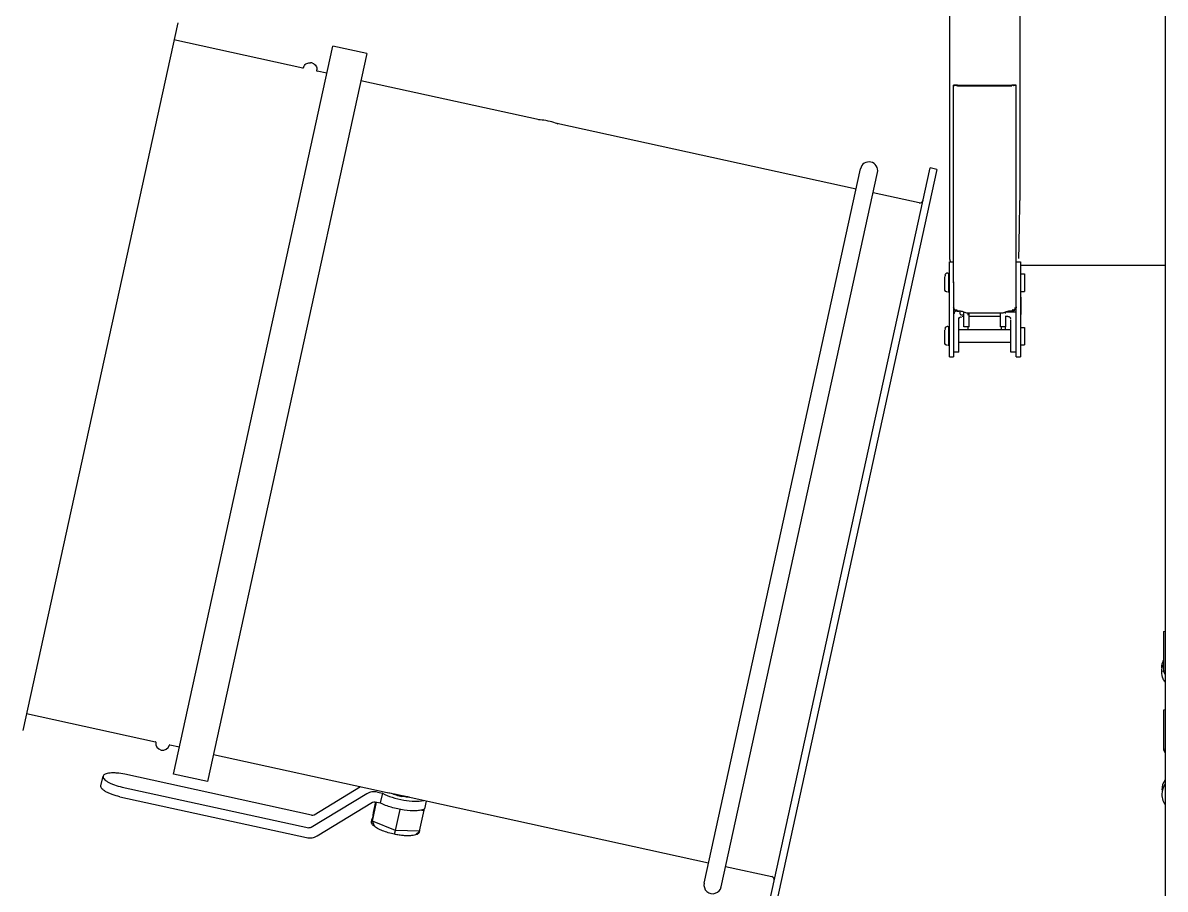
# Model space of a CAD drawing. Header units: millimetres. Extents: x 13935 to 21534, y -198 to 9202.
# Drawn here: x 15102.7 to 15430.8, y 7874.3 to 8123 of the extents above; entities that cross this region are included whole.
import ezdxf

# ---------------------------------------------------------------- set-up
doc = ezdxf.new("R2010")
doc.units = ezdxf.units.MM
doc.header["$LTSCALE"] = 326.7
doc.layers.get('0').update_dxf_attribs({"linetype": 'CONTINUOUS'})

msp = doc.modelspace()

# ---------------------------------------------------------------- linework, layer by layer
at = {"color": 0, "linetype": 'Continuous', "lineweight": 30}
for p, q in [((15430.73451, 8408.83992), (15430.73451, 7847.85643)), ((15368.92314, 8055.14004), (15368.92314, 8207.01348)), ((15389.04848, 8207.01349), (15389.04844, 8071.98441)), ((15147.18735, 8123.0292), (15102.72093, 7919.83782)), ((15145.95089, 7907.30638), (15191.70001, 8116.35905)), ((15183.14459, 8110.04198), (15146.11845, 8118.14478)), ((15201.46882, 8114.22124), (15191.70001, 8116.35905)), ((15201.46882, 8114.22124), (15155.71971, 7905.16857)), ((15189.98976, 8108.54398), (15187.24283, 8109.14512)), ((15251.08286, 8095.17436), (15199.75857, 8106.40617)), ((15369.94722, 8105.22656), (15371.14722, 8105.22656)), ((15369.94722, 8048.40802), (15369.94722, 8105.14231)), ((15371.14722, 8105.14231), (15386.74722, 8105.14231)), ((15371.14722, 8104.95004), (15386.74722, 8104.95004)), ((15386.74722, 8105.22656), (15387.94722, 8105.22656)), ((15387.94722, 8048.40821), (15387.94722, 8105.14231)), ((15341.98321, 8075.28171), (15256.04978, 8094.0874)), ((15298.37191, 7875.99787), (15343.2659, 8081.14302)), ((15303.25632, 7874.92897), (15348.15031, 8080.07411)), ((15316.45909, 7867.43318), (15363.2771, 8081.37024)), ((15365.23087, 8080.94268), (15318.41285, 7867.00562)), ((15365.23087, 8080.94268), (15363.2771, 8081.37024)), ((15360.08952, 8071.31933), (15346.86762, 8074.21281)), ((15368.78581, 8054.42615), (15369.98581, 8054.42615)), ((15368.78581, 8027.08877), (15368.78581, 8054.42614)), ((15369.06677, 8054.48804), (15368.92318, 8055.13986)), ((15368.92318, 8055.04484), (15369.04668, 8054.48354)), ((15387.98581, 8054.42615), (15389.18581, 8054.42615)), ((15389.18581, 8054.42614), (15389.18581, 8027.08877)), ((15430.73451, 8053.34821), (15389.18581, 8053.34821)), ((15367.38581, 8050.17618), (15367.38581, 8046.67616)), ((15368.38581, 8051.17574), (15368.53581, 8051.17574)), ((15368.58581, 8051.12434), (15368.58581, 8045.7279)), ((15387.98581, 8027.08876), (15387.98581, 8050.22954)), ((15389.23581, 8050.92615), (15390.33581, 8050.92615)), ((15390.33581, 8050.92615), (15390.38581, 8050.15033)), ((15390.38581, 8050.15033), (15390.38581, 8045.99232)), ((15369.98581, 8048.68081), (15369.98581, 8027.08876)), ((15368.53581, 8045.67657), (15368.38581, 8045.67657)), ((15389.23581, 8045.92615), (15390.33581, 8045.92615)), ((15389.34722, 8044.28229), (15389.34722, 8039.28323)), ((15390.38581, 8045.99232), (15390.33581, 8045.92615)), ((15370.05656, 8040.99272), (15369.98581, 8041.19175)), ((15370.16409, 8040.80475), (15370.05656, 8040.99272)), ((15370.98581, 8040.27056), (15371.48581, 8040.27056)), ((15371.13909, 8040.34641), (15371.13089, 8040.309)), ((15371.14727, 8040.40368), (15371.13909, 8040.34641)), ((15371.74722, 8040.24814), (15371.74722, 8040.03285)), ((15372.28941, 8040.16647), (15371.99012, 8040.21859)), ((15385.74671, 8040.19316), (15385.46372, 8040.13584)), ((15386.06936, 8040.24081), (15385.74671, 8040.19316)), ((15386.75529, 8040.34647), (15386.74716, 8040.40367)), ((15386.76352, 8040.30906), (15386.75529, 8040.34647)), ((15386.94374, 8040.30719), (15386.77468, 8040.29085)), ((15387.94721, 8041.49299), (15387.92669, 8041.27262)), ((15371.48581, 8028.41876), (15371.48581, 8037.75355)), ((15372.48581, 8038.75978), (15372.74722, 8038.75978)), ((15372.74722, 8039.03327), (15372.89722, 8039.03327)), ((15372.94722, 8039.28453), (15372.94722, 8039.99395)), ((15372.98581, 8035.78286), (15372.98581, 8039.63428)), ((15373.93706, 8039.76344), (15374.14722, 8039.76343)), ((15374.14722, 8039.08982), (15374.14722, 8039.76343)), ((15374.14722, 8039.76343), (15383.95731, 8039.76343)), ((15374.48581, 8035.78286), (15374.48581, 8039.76343)), ((15374.48581, 8038.75978), (15383.48581, 8038.75978)), ((15383.48581, 8035.78286), (15383.48581, 8039.76343)), ((15383.74722, 8039.53287), (15383.74722, 8039.76343)), ((15385.02531, 8040.0081), (15384.94722, 8039.97814)), ((15384.94722, 8039.53287), (15384.94722, 8039.99394)), ((15384.98581, 8040.03312), (15387.98581, 8040.03312)), ((15384.98581, 8035.78286), (15384.98581, 8038.93712)), ((15384.98581, 8038.75978), (15385.48581, 8038.75978)), ((15386.48581, 8028.41876), (15386.48581, 8037.75355)), ((15367.38581, 8034.83879), (15367.38581, 8031.33877)), ((15368.38581, 8035.83834), (15368.53581, 8035.83834)), ((15368.58581, 8035.78694), (15368.58581, 8030.3905)), ((15372.98581, 8034.83849), (15371.48581, 8034.83849)), ((15372.94722, 8034.92343), (15372.94722, 8035.02258)), ((15374.14722, 8034.92342), (15372.94722, 8034.92342)), ((15374.48581, 8035.78286), (15372.98581, 8035.78286)), ((15374.14722, 8034.92343), (15374.14722, 8035.78286)), ((15383.74722, 8034.83849), (15374.14722, 8034.83849)), ((15384.98581, 8035.78286), (15383.48581, 8035.78286)), ((15383.74722, 8034.92343), (15383.74722, 8035.78286)), ((15384.94722, 8034.92342), (15383.74722, 8034.92342)), ((15384.94722, 8034.92343), (15384.94722, 8035.78286)), ((15386.48581, 8034.83849), (15384.98581, 8034.83849)), ((15389.23581, 8035.58876), (15390.33581, 8035.58876)), ((15390.33581, 8035.58876), (15390.38581, 8034.81294)), ((15390.38581, 8034.81294), (15390.38581, 8030.65492)), ((15368.53581, 8030.33917), (15368.38581, 8030.33917)), ((15371.48581, 8031.33902), (15386.48581, 8031.33902)), ((15389.23581, 8030.58876), (15390.33581, 8030.58876)), ((15390.38581, 8030.65492), (15390.33581, 8030.58876)), ((15368.78581, 8027.08876), (15369.98581, 8027.08876)), ((15371.48581, 8028.41876), (15369.98581, 8028.41876)), ((15387.98581, 8028.41876), (15386.48581, 8028.41876)), ((15387.98581, 8027.08876), (15389.18581, 8027.08876)), ((15430.27971, 7948.28761), (15430.73426, 7948.38403)), ((15430.27971, 7948.28761), (15430.27971, 7936.9739)), ((15429.78581, 7936.9739), (15429.78581, 7936.67316)), ((15430.27971, 7936.9739), (15430.73451, 7937.07038)), ((15430.73532, 7935.90002), (15430.27971, 7936.9739)), ((15430.73451, 7925.75667), (15430.27971, 7925.66019)), ((15430.27971, 7925.66019), (15430.27971, 7914.34648)), ((15103.78983, 7924.72223), (15140.81597, 7916.61943)), ((15144.91422, 7915.72257), (15147.66114, 7915.12143)), ((15157.42996, 7912.98362), (15207.3401, 7902.06128)), ((15430.73451, 7914.44296), (15430.27971, 7914.34648)), ((15430.27971, 7914.34648), (15430.73451, 7913.27451)), ((15125.14516, 7903.92116), (15125.7544, 7906.70515)), ((15185.61376, 7895.52416), (15132.01638, 7907.25342)), ((15155.71971, 7905.16857), (15145.95089, 7907.30638)), ((15131.21501, 7903.59151), (15184.81239, 7891.86226)), ((15186.364, 7895.6448), (15199.71985, 7903.72889)), ((15130.60576, 7900.80753), (15184.20314, 7889.07827)), ((15201.53408, 7901.65017), (15185.56263, 7891.98289)), ((15187.2041, 7889.56082), (15203.17555, 7899.2281)), ((15203.08436, 7893.78521), (15204.28469, 7899.27019)), ((15203.38223, 7896.27704), (15204.04856, 7899.32187)), ((15203.92579, 7899.34874), (15205.34534, 7899.03808)), ((15204.53504, 7902.13272), (15205.95459, 7901.82207)), ((15205.95459, 7901.82207), (15205.34534, 7899.03808)), ((15210.29729, 7901.35778), (15210.25559, 7901.36826)), ((15210.26912, 7901.42029), (15299.6546, 7881.85916)), ((15211.62453, 7900.90735), (15211.59922, 7900.91218)), ((15218.17091, 7897.34972), (15218.65987, 7899.58406)), ((15203.08436, 7893.78521), (15203.38223, 7896.27704)), ((15209.71435, 7891.12274), (15211.03439, 7897.15471)), ((15210.99207, 7897.17171), (15211.03439, 7897.15471)), ((15211.03439, 7897.15471), (15211.08808, 7897.15339)), ((15216.64221, 7890.9521), (15217.96225, 7896.98407)), ((15217.28415, 7897.00077), (15217.96225, 7896.98407)), ((15217.96225, 7896.98407), (15217.99462, 7897.25489)), ((15203.70789, 7892.37036), (15203.08436, 7893.78521)), ((15209.71435, 7891.12274), (15203.08436, 7893.78521)), ((15209.44963, 7890.06459), (15209.71435, 7891.12274)), ((15216.64221, 7890.9521), (15209.71435, 7891.12274)), ((15215.44933, 7889.91681), (15216.64221, 7890.9521)), ((15304.53901, 7880.79026), (15317.7609, 7877.89678))]:
    msp.add_line(p, q, dxfattribs=at)
for points in [[(15371.11983, 8040.29094), (15370.93449, 8040.31013), (15370.7049, 8040.37617), (15370.49436, 8040.48524), (15370.31092, 8040.6319), (15370.16409, 8040.80475)], [(15371.99012, 8040.21859), (15371.65696, 8040.25912), (15371.297, 8040.28473), (15371.12283, 8040.29077)], [(15372.94722, 8039.97813), (15372.7718, 8040.04173), (15372.55112, 8040.1062), (15372.28941, 8040.16647)], [(15385.46372, 8040.13584), (15385.22202, 8040.07256), (15385.02531, 8040.0081)], [(15386.77183, 8040.29077), (15386.42409, 8040.27464), (15386.06936, 8040.24081)], [(15387.78452, 8040.88953), (15387.67634, 8040.73311), (15387.54843, 8040.5989), (15387.40656, 8040.48932), (15387.25784, 8040.40572), (15387.10262, 8040.34518), (15386.94374, 8040.30719)], [(15387.92669, 8041.27262), (15387.87035, 8041.07062), (15387.78452, 8040.88953)], [(15203.29008, 7895.50621), (15203.2834, 7895.4526), (15203.27483, 7895.38933), (15203.2657, 7895.32679), (15203.25603, 7895.26452), (15203.24567, 7895.20128), (15203.23466, 7895.13707), (15203.22305, 7895.07186), (15203.21247, 7895.01444)]]:
    msp.add_lwpolyline(points, dxfattribs=at)
for centre, radius, start, end in [((15183.16596, 8110.13967), 0.1, 257.6559849, 344.9265878), ((15185.18398, 8109.59528), 1.99016, 157.3117054, 164.9019635), ((15185.21541, 8109.58259), 2.02405, 150.1165126, 157.3232938), ((15185.19665, 8109.60298), 1.99016, 77.6806044, 85.2708688), ((15185.19498, 8109.60335), 1.99016, 70.041101, 77.6313654), ((15187.26421, 8109.24281), 0.1, 170.385382, 257.6559849), ((15185.20327, 8109.59106), 1.99016, 350.4100064, 358.0002644), ((15345.7081, 8080.60856), 2.5, 347.6559849, 167.6559849), ((15360.29586, 8072.26221), 0.9652, 257.6559849, 347.6559846), ((15435.20974, 7937.78055), 5.43536, 156.8516661, 165.8413941), ((15140.79459, 7916.52174), 0.1, 350.3853876, 77.6559849), ((15142.8651, 7916.171), 2, 170.3853876, 344.9265823), ((15144.89284, 7915.62488), 0.1, 77.6559849, 164.9265823), ((15213.89143, 7914.19492), 13.46386, 249.3974662, 252.9086159), ((15217.91872, 7931.77215), 31.35475, 255.1053928, 255.8535678), ((15214.4476, 7915.9837), 15.3371, 252.8866283, 256.0847466), ((15218.05608, 7932.3221), 31.92159, 255.9329184, 258.3829317), ((15214.59041, 7916.53107), 15.90275, 256.059565, 259.1597165), ((15435.48646, 7901.73281), 5.73205, 200.2402337, 208.8100743), ((15209.65949, 7892.23118), 7.02297, 156.6494957, 167.6466522), ((15209.7794, 7892.20642), 6.9982, 347.6534633, 349.6403807), ((15209.76096, 7892.20979), 7.01695, 349.6404135, 352.4710155), ((15317.55456, 7876.95389), 0.9652, 347.6559849, 77.6559849), ((15300.81412, 7875.46342), 2.5, 167.6559849, 347.6559849)]:
    msp.add_arc(centre, radius, start, end, dxfattribs=at)
for points, knots in [([(15183.46048, 8110.59105), (15183.64597, 8110.91381), (15184.21363, 8111.46481), (15184.98957, 8111.61717), (15185.36073, 8111.58636)], [0, 0, 0, 0, 0.499883092, 1, 1, 1, 1]), ([(15185.87431, 8111.47397), (15186.26246, 8111.33314), (15186.9681, 8110.79132), (15187.20674, 8109.93427), (15187.19222, 8109.52161)], [0, 0, 0, 0, 0.500000001, 1, 1, 1, 1]), ([(15370.19523, 8105.08195), (15370.20658, 8105.08321), (15370.23141, 8105.08556), (15370.2563, 8105.08737), (15370.26979, 8105.08825)], [0, 0, 0, 0, 0.457767931, 1, 1, 1, 1]), ([(15387.94722, 8105.14231), (15387.94764, 8105.05375), (15387.47412, 8104.98041), (15387.21964, 8104.97366), (15386.97679, 8105.00595)], [0, 0, 0, 0, 0.265505599, 1, 1, 1, 1]), ([(15253.61216, 8094.8435), (15253.36687, 8094.89718), (15252.43092, 8095.07847), (15251.47668, 8095.17879), (15250.77422, 8095.1806)], [0, 0, 0, 0, 0.263317193, 1, 1, 1, 1]), ([(15256.32348, 8093.9681), (15256.1229, 8094.05946), (15255.24418, 8094.42356), (15254.32557, 8094.68738), (15253.61216, 8094.8435)], [0, 0, 0, 0, 0.231836661, 1, 1, 1, 1]), ([(15388.88661, 8062.61862), (15388.89906, 8063.30697), (15388.95471, 8066.42887), (15389.00778, 8069.55081), (15389.04844, 8071.98441)], [0, 0, 0, 0, 0.220491811, 1, 1, 1, 1]), ([(15388.76562, 8056.36331), (15388.76993, 8056.56341), (15388.78907, 8057.46895), (15388.80703, 8058.37452), (15388.82067, 8059.08)], [0, 0, 0, 0, 0.220967492, 1, 1, 1, 1]), ([(15367.57336, 8050.84947), (15367.5397, 8050.79834), (15367.49576, 8050.65927), (15367.54881, 8050.52455), (15367.58695, 8050.4605)], [0, 0, 0, 0, 0.45091228, 1, 1, 1, 1]), ([(15367.58695, 8050.4605), (15367.59513, 8050.44675), (15367.61317, 8050.41884), (15367.63295, 8050.39216), (15367.64357, 8050.37864)], [0, 0, 0, 0, 0.482129299, 1, 1, 1, 1]), ([(15367.38581, 8046.67616), (15367.38581, 8046.43815), (15367.40723, 8045.90939), (15368.02583, 8045.81021), (15368.18331, 8045.93393)], [0, 0, 0, 0, 0.543054737, 1, 1, 1, 1]), ([(15370.00538, 8041.10538), (15370.01454, 8041.07336), (15370.03487, 8041.01007), (15370.05956, 8040.94834), (15370.07304, 8040.91811)], [0, 0, 0, 0, 0.501542139, 1, 1, 1, 1]), ([(15370.00608, 8041.13097), (15370.01534, 8041.10038), (15370.03592, 8041.03992), (15370.06082, 8040.9811), (15370.0744, 8040.95231)], [0, 0, 0, 0, 0.500989755, 1, 1, 1, 1]), ([(15370.0744, 8040.95231), (15370.12217, 8040.85104), (15370.23791, 8040.66458), (15370.44556, 8040.55968), (15370.54723, 8040.55233)], [0, 0, 0, 0, 0.523449255, 1, 1, 1, 1]), ([(15370.53591, 8040.43287), (15370.42249, 8040.47986), (15370.21422, 8040.58686), (15370.10109, 8040.81719), (15370.10548, 8040.92196)], [0, 0, 0, 0, 0.539343836, 1, 1, 1, 1]), ([(15370.10534, 8040.89949), (15370.10493, 8040.92197), (15370.10851, 8040.96894), (15370.12019, 8041.01452), (15370.12795, 8041.03759)], [0, 0, 0, 0, 0.480216535, 1, 1, 1, 1]), ([(15370.53515, 8040.43643), (15370.42537, 8040.481), (15370.22542, 8040.58366), (15370.1072, 8040.79834), (15370.10534, 8040.89949)], [0, 0, 0, 0, 0.53940404, 1, 1, 1, 1]), ([(15370.10548, 8040.92196), (15370.10685, 8040.95471), (15370.11915, 8041.02464), (15370.14658, 8041.08986), (15370.16391, 8041.12306)], [0, 0, 0, 0, 0.46675676, 1, 1, 1, 1]), ([(15370.10664, 8040.92632), (15370.10664, 8040.96032), (15370.11783, 8041.0338), (15370.14714, 8041.10171), (15370.16593, 8041.1362)], [0, 0, 0, 0, 0.464003842, 1, 1, 1, 1]), ([(15370.52677, 8040.47561), (15370.41854, 8040.51844), (15370.22178, 8040.61663), (15370.10664, 8040.82807), (15370.10664, 8040.92632)], [0, 0, 0, 0, 0.542250943, 1, 1, 1, 1]), ([(15370.10778, 8040.95858), (15370.10777, 8040.9917), (15370.11915, 8041.06354), (15370.14866, 8041.12959), (15370.16751, 8041.16319)], [0, 0, 0, 0, 0.46225778, 1, 1, 1, 1]), ([(15370.5324, 8040.5197), (15370.42369, 8040.56196), (15370.22747, 8040.65475), (15370.10778, 8040.86252), (15370.10778, 8040.95858)], [0, 0, 0, 0, 0.548357901, 1, 1, 1, 1]), ([(15370.12795, 8041.03759), (15370.13263, 8041.05149), (15370.14358, 8041.07977), (15370.15676, 8041.10706), (15370.16404, 8041.12086)], [0, 0, 0, 0, 0.484736996, 1, 1, 1, 1]), ([(15370.64399, 8040.22229), (15370.58678, 8040.20683), (15370.47673, 8040.16975), (15370.37304, 8040.1165), (15370.32591, 8040.08526)], [0, 0, 0, 0, 0.511713865, 1, 1, 1, 1]), ([(15371.14316, 8040.37261), (15371.0429, 8040.36611), (15370.83217, 8040.3819), (15370.6281, 8040.43551), (15370.52677, 8040.47561)], [0, 0, 0, 0, 0.479700805, 1, 1, 1, 1]), ([(15371.14722, 8040.40366), (15371.0463, 8040.40366), (15370.83699, 8040.42605), (15370.63346, 8040.48042), (15370.5324, 8040.5197)], [0, 0, 0, 0, 0.482071428, 1, 1, 1, 1]), ([(15371.13499, 8040.32513), (15371.03724, 8040.3217), (15370.83219, 8040.34133), (15370.63388, 8040.39635), (15370.53515, 8040.43643)], [0, 0, 0, 0, 0.478577692, 1, 1, 1, 1]), ([(15371.13088, 8040.309), (15371.03309, 8040.31032), (15370.83004, 8040.33531), (15370.63346, 8040.39245), (15370.53591, 8040.43287)], [0, 0, 0, 0, 0.480856401, 1, 1, 1, 1]), ([(15370.54723, 8040.55233), (15370.58638, 8040.5495), (15370.67102, 8040.55515), (15370.75142, 8040.58128), (15370.79228, 8040.59893)], [0, 0, 0, 0, 0.468640501, 1, 1, 1, 1]), ([(15370.98581, 8040.27056), (15370.93063, 8040.27056), (15370.81529, 8040.26116), (15370.70203, 8040.23798), (15370.64399, 8040.22229)], [0, 0, 0, 0, 0.478530135, 1, 1, 1, 1]), ([(15370.7873, 8040.55922), (15370.80298, 8040.56685), (15370.83479, 8040.58381), (15370.8654, 8040.60285), (15370.88088, 8040.61312)], [0, 0, 0, 0, 0.484117009, 1, 1, 1, 1]), ([(15370.79228, 8040.59893), (15370.80792, 8040.6057), (15370.83966, 8040.6208), (15370.87034, 8040.63794), (15370.88585, 8040.64721)], [0, 0, 0, 0, 0.485381709, 1, 1, 1, 1]), ([(15386.75125, 8040.37264), (15386.85151, 8040.37988), (15387.05946, 8040.41237), (15387.26171, 8040.4722), (15387.36274, 8040.51379)], [0, 0, 0, 0, 0.479177145, 1, 1, 1, 1]), ([(15386.7594, 8040.3252), (15387.02866, 8040.34013), (15387.5587, 8040.36299), (15387.82057, 8040.99177), (15387.70752, 8041.17447)], [0, 0, 0, 0, 0.556568816, 1, 1, 1, 1]), ([(15386.97157, 8040.33201), (15386.93672, 8040.32496), (15386.86763, 8040.31405), (15386.7978, 8040.30953), (15386.76352, 8040.30907)], [0, 0, 0, 0, 0.509096287, 1, 1, 1, 1]), ([(15387.29856, 8040.44543), (15387.24626, 8040.41909), (15387.13936, 8040.37403), (15387.0275, 8040.34332), (15386.97157, 8040.33201)], [0, 0, 0, 0, 0.506491416, 1, 1, 1, 1]), ([(15387.08859, 8040.62696), (15387.07213, 8040.63602), (15387.03871, 8040.65598), (15387.0066, 8040.67799), (15386.99034, 8040.6898)], [0, 0, 0, 0, 0.483268827, 1, 1, 1, 1]), ([(15387.10624, 8040.59966), (15387.09031, 8040.61068), (15387.05801, 8040.6348), (15387.02731, 8040.66092), (15387.01177, 8040.6749)], [0, 0, 0, 0, 0.480970455, 1, 1, 1, 1]), ([(15387.11139, 8040.56106), (15387.09547, 8040.57153), (15387.06319, 8040.59454), (15387.03248, 8040.6196), (15387.01693, 8040.63303)], [0, 0, 0, 0, 0.481145322, 1, 1, 1, 1]), ([(15387.34727, 8040.55242), (15387.30566, 8040.55243), (15387.21497, 8040.56669), (15387.13138, 8040.6034), (15387.08859, 8040.62696)], [0, 0, 0, 0, 0.460070939, 1, 1, 1, 1]), ([(15387.35187, 8040.50382), (15387.31171, 8040.50643), (15387.22401, 8040.52791), (15387.1461, 8040.57212), (15387.10624, 8040.59966)], [0, 0, 0, 0, 0.453737946, 1, 1, 1, 1]), ([(15387.30423, 8040.47874), (15387.27223, 8040.48455), (15387.20461, 8040.50593), (15387.14291, 8040.54034), (15387.11139, 8040.56106)], [0, 0, 0, 0, 0.463082113, 1, 1, 1, 1]), ([(15387.42013, 8040.51533), (15387.40053, 8040.50254), (15387.36062, 8040.4781), (15387.31942, 8040.45593), (15387.29856, 8040.44543)], [0, 0, 0, 0, 0.500591237, 1, 1, 1, 1]), ([(15387.4252, 8040.47761), (15387.40577, 8040.47426), (15387.36517, 8040.471), (15387.32466, 8040.47502), (15387.30423, 8040.47874)], [0, 0, 0, 0, 0.48703221, 1, 1, 1, 1]), ([(15387.82197, 8040.94508), (15387.77528, 8040.84227), (15387.66364, 8040.6518), (15387.44858, 8040.55238), (15387.34727, 8040.55242)], [0, 0, 0, 0, 0.527076213, 1, 1, 1, 1]), ([(15387.82181, 8040.90971), (15387.77576, 8040.80146), (15387.67271, 8040.60349), (15387.45116, 8040.49739), (15387.35187, 8040.50382)], [0, 0, 0, 0, 0.541768136, 1, 1, 1, 1]), ([(15387.36274, 8040.51379), (15387.4706, 8040.55819), (15387.66488, 8040.65313), (15387.78552, 8040.85938), (15387.78644, 8040.95538)], [0, 0, 0, 0, 0.54850994, 1, 1, 1, 1]), ([(15387.5718, 8040.63324), (15387.54829, 8040.61148), (15387.49928, 8040.57003), (15387.44697, 8040.53286), (15387.42013, 8040.51533)], [0, 0, 0, 0, 0.499821095, 1, 1, 1, 1]), ([(15387.61946, 8040.5783), (15387.59175, 8040.55302), (15387.53171, 8040.50881), (15387.46086, 8040.48375), (15387.4252, 8040.47761)], [0, 0, 0, 0, 0.50902324, 1, 1, 1, 1]), ([(15387.72152, 8040.80484), (15387.6996, 8040.77381), (15387.65269, 8040.71381), (15387.5997, 8040.65907), (15387.5718, 8040.63324)], [0, 0, 0, 0, 0.49972502, 1, 1, 1, 1]), ([(15387.76937, 8040.7778), (15387.74876, 8040.73983), (15387.70453, 8040.66874), (15387.64921, 8040.60544), (15387.61946, 8040.5783)], [0, 0, 0, 0, 0.517593328, 1, 1, 1, 1]), ([(15387.78644, 8040.95538), (15387.78695, 8041.00893), (15387.75552, 8041.13299), (15387.68326, 8041.23559), (15387.63793, 8041.28914)], [0, 0, 0, 0, 0.432850787, 1, 1, 1, 1]), ([(15387.70752, 8041.17447), (15387.69771, 8041.19032), (15387.6761, 8041.22248), (15387.65246, 8041.25316), (15387.63976, 8041.2687)], [0, 0, 0, 0, 0.481490892, 1, 1, 1, 1]), ([(15387.79374, 8040.92058), (15387.78281, 8040.90067), (15387.75983, 8040.86137), (15387.73466, 8040.82344), (15387.72152, 8040.80484)], [0, 0, 0, 0, 0.499373636, 1, 1, 1, 1]), ([(15387.82615, 8040.8982), (15387.81765, 8040.87745), (15387.79984, 8040.83677), (15387.77985, 8040.79711), (15387.76937, 8040.7778)], [0, 0, 0, 0, 0.505087862, 1, 1, 1, 1]), ([(15387.89013, 8041.14518), (15387.87778, 8041.1066), (15387.84922, 8041.03006), (15387.81349, 8040.95657), (15387.79374, 8040.92058)], [0, 0, 0, 0, 0.496642541, 1, 1, 1, 1]), ([(15387.94722, 8041.50699), (15387.94722, 8041.40954), (15387.92201, 8041.20534), (15387.86365, 8041.00807), (15387.82181, 8040.90971)], [0, 0, 0, 0, 0.47689622, 1, 1, 1, 1]), ([(15387.94722, 8041.51381), (15387.94728, 8041.4203), (15387.92291, 8041.22522), (15387.86399, 8041.03758), (15387.82197, 8040.94508)], [0, 0, 0, 0, 0.479256134, 1, 1, 1, 1]), ([(15387.89099, 8041.09313), (15387.8822, 8041.05989), (15387.86272, 8040.99416), (15387.83908, 8040.92979), (15387.82615, 8040.8982)], [0, 0, 0, 0, 0.501787415, 1, 1, 1, 1]), ([(15387.92715, 8041.29011), (15387.9225, 8041.26582), (15387.91159, 8041.21711), (15387.89779, 8041.16914), (15387.89013, 8041.14518)], [0, 0, 0, 0, 0.495859399, 1, 1, 1, 1]), ([(15387.93093, 8041.28806), (15387.92618, 8041.25563), (15387.91468, 8041.19024), (15387.89957, 8041.12559), (15387.89099, 8041.09313)], [0, 0, 0, 0, 0.49401101, 1, 1, 1, 1]), ([(15387.94722, 8041.49422), (15387.94722, 8041.46063), (15387.94365, 8041.39216), (15387.9337, 8041.32434), (15387.92715, 8041.29011)], [0, 0, 0, 0, 0.490843772, 1, 1, 1, 1]), ([(15387.94722, 8041.49745), (15387.94722, 8041.46375), (15387.94416, 8041.39368), (15387.9362, 8041.32402), (15387.93093, 8041.28806)], [0, 0, 0, 0, 0.481184799, 1, 1, 1, 1]), ([(15370.32591, 8040.08526), (15370.24545, 8040.03195), (15370.08151, 8039.87675), (15370.14081, 8039.64873), (15370.19573, 8039.56232)], [0, 0, 0, 0, 0.485251486, 1, 1, 1, 1]), ([(15370.19573, 8039.56232), (15370.20471, 8039.54819), (15370.22458, 8039.51953), (15370.24637, 8039.49231), (15370.25809, 8039.47853)], [0, 0, 0, 0, 0.480613369, 1, 1, 1, 1]), ([(15371.48581, 8037.75355), (15371.48587, 8037.99211), (15371.50854, 8038.5228), (15372.12808, 8038.63481), (15372.29425, 8038.51425)], [0, 0, 0, 0, 0.537473226, 1, 1, 1, 1]), ([(15372.07389, 8039.22046), (15372.09926, 8039.20376), (15372.15487, 8039.17627), (15372.21645, 8039.16689), (15372.24722, 8039.16689)], [0, 0, 0, 0, 0.496632838, 1, 1, 1, 1]), ([(15372.24722, 8039.16689), (15372.28198, 8039.16689), (15372.35816, 8039.1799), (15372.42745, 8039.21296), (15372.46287, 8039.23405)], [0, 0, 0, 0, 0.457391542, 1, 1, 1, 1]), ([(15372.46287, 8039.23405), (15372.47662, 8039.24223), (15372.50452, 8039.26027), (15372.5312, 8039.28005), (15372.54472, 8039.29067)], [0, 0, 0, 0, 0.482129736, 1, 1, 1, 1]), ([(15385.48581, 8038.75978), (15385.51432, 8038.75978), (15385.57334, 8038.75722), (15385.632, 8038.75048), (15385.66215, 8038.74603)], [0, 0, 0, 0, 0.483346352, 1, 1, 1, 1]), ([(15385.66215, 8038.74603), (15385.71733, 8038.73788), (15385.82746, 8038.715), (15385.93431, 8038.67951), (15385.98647, 8038.65792)], [0, 0, 0, 0, 0.496945606, 1, 1, 1, 1]), ([(15385.98647, 8038.65792), (15386.01475, 8038.64621), (15386.06936, 8038.62104), (15386.12141, 8038.59081), (15386.14597, 8038.57454)], [0, 0, 0, 0, 0.509514753, 1, 1, 1, 1]), ([(15386.14597, 8038.57454), (15386.23472, 8038.51575), (15386.42332, 8038.31733), (15386.29504, 8038.06369), (15386.21397, 8037.96823)], [0, 0, 0, 0, 0.459465471, 1, 1, 1, 1]), ([(15387.97117, 8039.45138), (15387.95285, 8039.57545), (15387.89207, 8039.80616), (15387.75533, 8040.0186), (15387.66213, 8040.08241)], [0, 0, 0, 0, 0.526156481, 1, 1, 1, 1]), ([(15367.57336, 8035.51207), (15367.5397, 8035.46094), (15367.49576, 8035.32188), (15367.54881, 8035.18715), (15367.58695, 8035.1231)], [0, 0, 0, 0, 0.45091228, 1, 1, 1, 1]), ([(15367.58695, 8035.1231), (15367.59513, 8035.10935), (15367.61317, 8035.08145), (15367.63295, 8035.05477), (15367.64357, 8035.04125)], [0, 0, 0, 0, 0.482129299, 1, 1, 1, 1]), ([(15367.38581, 8031.33876), (15367.38581, 8031.10076), (15367.40723, 8030.572), (15368.02583, 8030.47281), (15368.18331, 8030.59653)], [0, 0, 0, 0, 0.543054737, 1, 1, 1, 1]), ([(15429.9827, 7938.06913), (15430.01471, 7938.18156), (15430.08657, 7938.40557), (15430.17276, 7938.62445), (15430.21949, 7938.73297)], [0, 0, 0, 0, 0.497313141, 1, 1, 1, 1]), ([(15125.7544, 7906.70515), (15125.69381, 7906.42826), (15125.98007, 7905.91368), (15126.54834, 7905.43077), (15127.22172, 7904.99622), (15128.05489, 7904.58533), (15129.38596, 7904.05707), (15130.46589, 7903.75545), (15131.21501, 7903.59151)], [0, 0, 0, 0, 0.129195002, 0.226768411, 0.348073439, 0.490682101, 0.650468412, 1, 1, 1, 1]), ([(15132.01638, 7907.25342), (15131.26726, 7907.41735), (15130.16006, 7907.59437), (15128.73002, 7907.67035), (15127.80139, 7907.64501), (15127.00805, 7907.53143), (15126.29002, 7907.33002), (15125.815, 7906.98204), (15125.7544, 7906.70515)], [0, 0, 0, 0, 0.349531622, 0.509317936, 0.651926596, 0.773231616, 0.870805015, 1, 1, 1, 1]), ([(15130.60576, 7900.80753), (15129.85664, 7900.97146), (15128.77671, 7901.27308), (15127.44564, 7901.80134), (15126.61248, 7902.21223), (15125.9391, 7902.64678), (15125.37082, 7903.1297), (15125.08456, 7903.64427), (15125.14516, 7903.92116)], [0, 0, 0, 0, 0.349531622, 0.509317936, 0.651926596, 0.773231616, 0.870805015, 1, 1, 1, 1]), ([(15204.53504, 7902.13272), (15204.02777, 7902.24373), (15202.96944, 7902.27741), (15201.97238, 7901.91547), (15201.53408, 7901.65017)], [0, 0, 0, 0, 0.503357561, 1, 1, 1, 1]), ([(15205.95459, 7901.82207), (15206.8508, 7901.35062), (15208.86799, 7900.56839), (15212.01367, 7899.80529), (15215.05887, 7899.47451), (15217.00379, 7899.56622), (15217.82409, 7899.76661)], [0, 0, 0, 0, 0.248651458, 0.528178544, 0.792655984, 1, 1, 1, 1]), ([(15207.3401, 7902.06128), (15207.38183, 7902.05215), (15207.872, 7901.95469), (15208.36043, 7901.84886), (15208.80688, 7901.75116)], [0, 0, 0, 0, 0.08548695, 1, 1, 1, 1]), ([(15208.80688, 7901.75116), (15208.99007, 7901.71107), (15209.47824, 7901.60413), (15209.96413, 7901.48704), (15210.26912, 7901.42029)], [0, 0, 0, 0, 0.375258313, 1, 1, 1, 1]), ([(15213.72059, 7900.66447), (15213.55417, 7900.66996), (15212.85138, 7900.70958), (15212.15236, 7900.80716), (15211.62453, 7900.90735)], [0, 0, 0, 0, 0.236601222, 1, 1, 1, 1]), ([(15213.28579, 7900.75945), (15213.14811, 7900.78009), (15212.5936, 7900.8672), (15212.04147, 7900.9694), (15211.62804, 7901.05441)], [0, 0, 0, 0, 0.248032282, 1, 1, 1, 1]), ([(15217.99591, 7897.25444), (15217.68197, 7897.10001), (15216.89978, 7896.87903), (15214.96421, 7896.68072), (15212.09015, 7896.89771), (15208.6219, 7897.65885), (15206.35224, 7898.5084), (15205.34534, 7899.03808)], [0, 0, 0, 0, 0.080461715, 0.184504492, 0.446824503, 0.73834928, 1, 1, 1, 1]), ([(15430.46391, 7898.97049), (15430.50321, 7898.89889), (15430.58517, 7898.75657), (15430.67274, 7898.61764), (15430.71808, 7898.54871)], [0, 0, 0, 0, 0.497464358, 1, 1, 1, 1]), ([(15206.0197, 7891.03725), (15205.53231, 7891.23298), (15204.84617, 7891.54583), (15204.03065, 7892.03417), (15203.55077, 7892.38503), (15203.17902, 7892.7332), (15202.92081, 7893.07503), (15202.78079, 7893.4102), (15202.77752, 7893.63486), (15202.79913, 7893.73367)], [0, 0, 0, 0, 0.355768956, 0.508999792, 0.64325784, 0.75770387, 0.852852881, 0.931485624, 1, 1, 1, 1]), ([(15184.20314, 7889.07827), (15184.71041, 7888.96726), (15185.76874, 7888.93358), (15186.7658, 7889.29552), (15187.2041, 7889.56082)], [0, 0, 0, 0, 0.503357561, 1, 1, 1, 1]), ([(15209.44036, 7890.01997), (15208.84142, 7890.14524), (15207.68529, 7890.43576), (15206.55679, 7890.82156), (15206.0197, 7891.03725)], [0, 0, 0, 0, 0.513907161, 1, 1, 1, 1]), ([(15216.61574, 7890.71004), (15216.5842, 7890.56589), (15216.45178, 7890.35293), (15216.18847, 7890.14409), (15215.80733, 7889.93458), (15215.18171, 7889.74282), (15214.28345, 7889.61111), (15213.21949, 7889.57144), (15212.0278, 7889.62565), (15210.75089, 7889.77261), (15209.88098, 7889.92781), (15209.44036, 7890.01997)], [0, 0, 0, 0, 0.05841165, 0.093078996, 0.132885196, 0.22973241, 0.35003202, 0.491573346, 0.650477773, 0.821815042, 1, 1, 1, 1])]:
    msp.add_open_spline(points, degree=3, knots=knots, dxfattribs=at)
for points in [[(15371.14722, 8104.95004), (15370.82686, 8104.95004), (15369.87683, 8105.04652), (15370.19523, 8105.08195)], [(15388.82067, 8059.08), (15388.83142, 8059.63633), (15388.84195, 8060.19267), (15388.85231, 8060.74901)], [(15388.85231, 8060.74901), (15388.86393, 8061.37221), (15388.87534, 8061.99541), (15388.88661, 8062.61862)], [(15388.74236, 8055.3236), (15388.75048, 8055.67016), (15388.75816, 8056.01674), (15388.76562, 8056.36331)], [(15368.38581, 8051.17613), (15368.09392, 8051.17613), (15367.73384, 8051.09328), (15367.57336, 8050.84947)], [(15370.07304, 8040.91811), (15370.18157, 8040.67476), (15370.54766, 8040.44274), (15370.7873, 8040.55922)], [(15371.74722, 8040.03289), (15371.74722, 8039.74101), (15371.83008, 8039.38093), (15372.07389, 8039.22046)], [(15372.94722, 8039.99395), (15373.27176, 8039.89676), (15373.59828, 8039.76345), (15373.93706, 8039.76344)], [(15383.95731, 8039.76343), (15384.29611, 8039.76343), (15384.62267, 8039.89674), (15384.94722, 8039.99394)], [(15368.38581, 8035.83874), (15368.09392, 8035.83874), (15367.73384, 8035.75589), (15367.57336, 8035.51207)], [(15429.78623, 7937.86683), (15429.7851, 7938.28438), (15429.83782, 7938.7051), (15429.9395, 7939.11008)], [(15429.78582, 7936.67276), (15429.78562, 7937.14282), (15429.85399, 7937.61704), (15429.9827, 7938.06913)], [(15430.20108, 7934.65641), (15429.9349, 7935.28891), (15429.78611, 7935.98654), (15429.78582, 7936.67276)], [(15430.72078, 7933.68902), (15430.51933, 7933.99466), (15430.34306, 7934.31902), (15430.20108, 7934.65641)], [(15430.72835, 7905.72893), (15430.15058, 7904.85556), (15429.78651, 7903.77922), (15429.78604, 7902.73204)], [(15430.755, 7904.56575), (15430.16246, 7903.68509), (15429.78658, 7902.59394), (15429.7858, 7901.5325)], [(15203.17555, 7899.2281), (15203.39224, 7899.35926), (15203.67836, 7899.40289), (15203.92579, 7899.34874)], [(15429.7858, 7901.5325), (15429.78535, 7900.92861), (15429.90006, 7900.3166), (15430.10836, 7899.74977)], [(15218.17091, 7897.34972), (15218.11406, 7897.31537), (15218.05551, 7897.28376), (15217.99591, 7897.25444)], [(15185.61376, 7895.52416), (15185.8612, 7895.47001), (15186.14731, 7895.51364), (15186.364, 7895.6448)], [(15185.56263, 7891.98289), (15185.34594, 7891.85173), (15185.05982, 7891.80811), (15184.81239, 7891.86226)]]:
    msp.add_open_spline(points, degree=3, dxfattribs=at)

doc.saveas('drawing.dxf')
